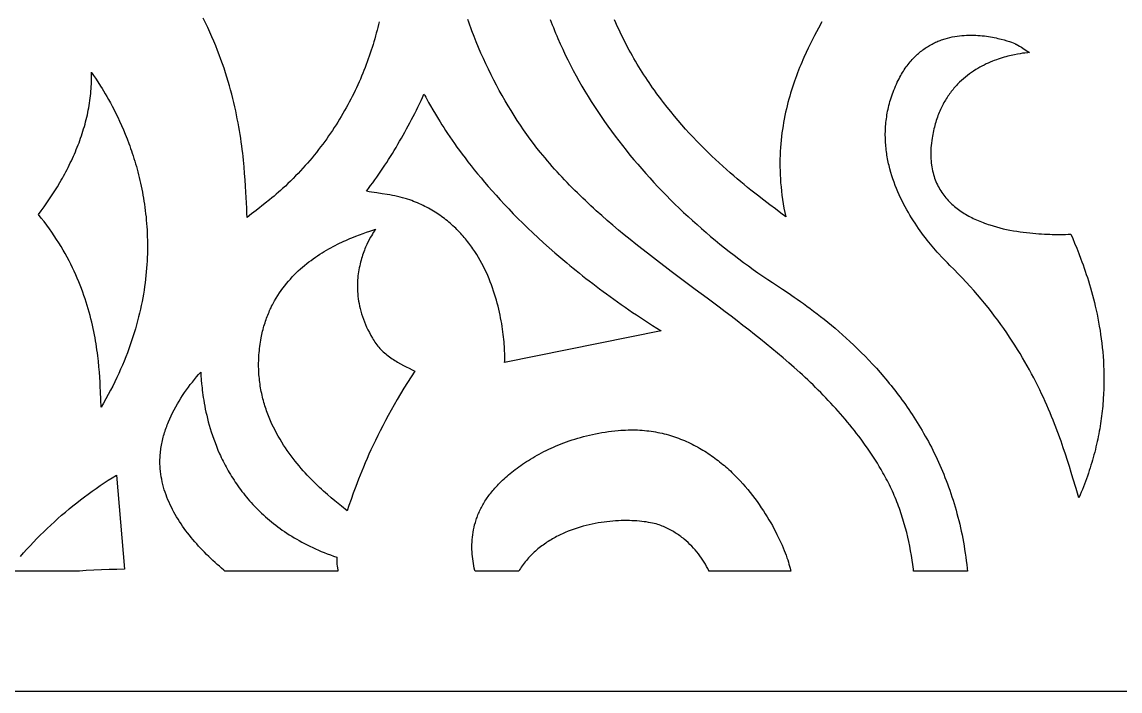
# Model space of a CAD drawing. Extents: x 1226 to 2426, y 1346 to 1566.
# Drawn here: x 1717.4 to 1900.3, y 1345.5 to 1457.1 of the extents above; entities that cross this region are included whole.
import ezdxf

# ---------------------------------------------------------------- set-up
doc = ezdxf.new("R2010")
doc.units = 0
doc.header["$MEASUREMENT"] = 0
doc.layers.add('LAYER_1', color=18, linetype='CONTINUOUS')

msp = doc.modelspace()

# ---------------------------------------------------------------- linework, layer by layer
at = {"layer": 'LAYER_1'}
for points in [[(1226.2, 1345.54), (2426.2, 1345.54), (2426.2, 1565.54), (1226.2, 1565.54)], [(1875.88, 1454.86), (1876.25, 1454.85), (1876.62, 1454.83), (1876.99, 1454.8), (1877.34, 1454.77), (1877.69, 1454.73), (1878.04, 1454.68), (1878.38, 1454.63), (1878.7, 1454.58), (1879.02, 1454.52), (1879.34, 1454.46), (1879.64, 1454.4), (1879.93, 1454.33), (1880.21, 1454.27), (1880.48, 1454.2), (1880.99, 1454.06), (1881.45, 1453.92), (1881.86, 1453.79), (1882.22, 1453.67), (1882.51, 1453.56), (1882.74, 1453.46), (1882.9, 1453.39), (1883, 1453.35), (1883.28, 1453.19), (1883.57, 1453.03), (1883.85, 1452.85), (1884.12, 1452.67), (1884.67, 1452.31), (1885.23, 1451.96), (1884.95, 1451.94), (1884.41, 1451.88), (1884.06, 1451.84), (1883.65, 1451.78), (1883.19, 1451.7), (1882.69, 1451.61), (1882.15, 1451.49), (1881.87, 1451.43), (1881.58, 1451.35), (1881.28, 1451.27), (1880.97, 1451.19), (1880.66, 1451.1), (1880.34, 1451), (1880.01, 1450.89), (1879.69, 1450.77), (1879.35, 1450.65), (1879.02, 1450.52), (1878.68, 1450.37), (1878.33, 1450.22), (1877.99, 1450.06), (1877.64, 1449.89), (1877.29, 1449.72), (1876.94, 1449.53), (1876.6, 1449.33), (1876.25, 1449.12), (1875.9, 1448.89), (1875.56, 1448.66), (1875.22, 1448.42), (1874.88, 1448.16), (1874.54, 1447.89), (1874.21, 1447.61), (1873.88, 1447.32), (1873.56, 1447.01), (1873.24, 1446.69), (1873.08, 1446.53), (1872.93, 1446.36), (1872.77, 1446.18), (1872.62, 1446.01), (1872.47, 1445.83), (1872.32, 1445.65), (1872.18, 1445.46), (1872.03, 1445.27), (1871.89, 1445.08), (1871.75, 1444.88), (1871.62, 1444.68), (1871.48, 1444.47), (1871.35, 1444.27), (1871.22, 1444.05), (1871.09, 1443.84), (1870.96, 1443.62), (1870.84, 1443.39), (1870.72, 1443.16), (1870.6, 1442.93), (1870.49, 1442.69), (1870.38, 1442.45), (1870.27, 1442.21), (1870.16, 1441.96), (1870.06, 1441.71), (1869.96, 1441.45), (1869.86, 1441.19), (1869.77, 1440.92), (1869.68, 1440.65), (1869.59, 1440.38), (1869.51, 1440.1), (1869.43, 1439.81), (1869.36, 1439.53), (1869.28, 1439.23), (1869.22, 1438.94), (1869.15, 1438.63), (1869.09, 1438.33), (1869.04, 1438.02), (1868.98, 1437.7), (1868.92, 1437.29), (1868.87, 1436.89), (1868.83, 1436.49), (1868.8, 1436.1), (1868.78, 1435.72), (1868.77, 1435.34), (1868.77, 1434.97), (1868.77, 1434.61), (1868.79, 1434.25), (1868.81, 1433.9), (1868.85, 1433.56), (1868.89, 1433.22), (1868.94, 1432.89), (1869, 1432.57), (1869.06, 1432.25), (1869.14, 1431.94), (1869.22, 1431.63), (1869.31, 1431.33), (1869.41, 1431.04), (1869.51, 1430.75), (1869.62, 1430.47), (1869.74, 1430.19), (1869.87, 1429.92), (1870, 1429.66), (1870.14, 1429.4), (1870.28, 1429.14), (1870.44, 1428.9), (1870.59, 1428.65), (1870.76, 1428.42), (1870.93, 1428.19), (1871.1, 1427.96), (1871.29, 1427.74), (1871.47, 1427.52), (1871.66, 1427.31), (1871.86, 1427.11), (1872.06, 1426.91), (1872.27, 1426.71), (1872.48, 1426.52), (1872.7, 1426.33), (1872.92, 1426.15), (1873.14, 1425.97), (1873.37, 1425.8), (1873.6, 1425.63), (1873.84, 1425.47), (1874.08, 1425.31), (1874.32, 1425.16), (1874.57, 1425.01), (1874.82, 1424.86), (1875.08, 1424.72), (1875.33, 1424.58), (1875.59, 1424.45), (1875.85, 1424.32), (1876.12, 1424.2), (1876.38, 1424.07), (1876.65, 1423.96), (1876.92, 1423.84), (1877.19, 1423.73), (1877.47, 1423.63), (1877.74, 1423.52), (1878.02, 1423.43), (1878.3, 1423.33), (1878.58, 1423.24), (1879.14, 1423.06), (1879.7, 1422.9), (1880.27, 1422.75), (1880.84, 1422.61), (1881.4, 1422.49), (1881.96, 1422.37), (1882.53, 1422.27), (1883.08, 1422.18), (1883.63, 1422.09), (1884.17, 1422.02), (1884.71, 1421.95), (1885.24, 1421.89), (1885.75, 1421.84), (1886.26, 1421.8), (1886.75, 1421.76), (1887.23, 1421.73), (1887.69, 1421.7), (1888.14, 1421.68), (1888.57, 1421.67), (1888.98, 1421.66), (1889.37, 1421.65), (1890.09, 1421.65), (1890.71, 1421.65), (1891.23, 1421.66), (1891.64, 1421.67), (1892.09, 1421.69), (1892.4, 1420.97), (1892.73, 1420.19), (1893.07, 1419.36), (1893.42, 1418.48), (1893.77, 1417.55), (1893.95, 1417.06), (1894.13, 1416.56), (1894.32, 1416.05), (1894.49, 1415.53), (1894.67, 1414.99), (1894.85, 1414.45), (1895.03, 1413.89), (1895.2, 1413.32), (1895.37, 1412.74), (1895.54, 1412.15), (1895.7, 1411.54), (1895.86, 1410.93), (1896.02, 1410.31), (1896.17, 1409.67), (1896.32, 1409.03), (1896.46, 1408.37), (1896.59, 1407.71), (1896.72, 1407.04), (1896.84, 1406.35), (1896.96, 1405.66), (1897.06, 1404.96), (1897.16, 1404.25), (1897.25, 1403.53), (1897.33, 1402.8), (1897.4, 1402.06), (1897.46, 1401.32), (1897.51, 1400.56), (1897.55, 1399.8), (1897.58, 1399.03), (1897.6, 1398.26), (1897.6, 1397.47), (1897.6, 1396.68), (1897.58, 1395.88), (1897.54, 1395.08), (1897.5, 1394.26), (1897.47, 1393.86), (1897.44, 1393.45), (1897.4, 1393.03), (1897.36, 1392.62), (1897.32, 1392.2), (1897.27, 1391.79), (1897.22, 1391.37), (1897.16, 1390.95), (1897.1, 1390.53), (1897.04, 1390.11), (1896.97, 1389.68), (1896.9, 1389.26), (1896.83, 1388.83), (1896.75, 1388.4), (1896.66, 1387.97), (1896.58, 1387.54), (1896.48, 1387.11), (1896.39, 1386.68), (1896.28, 1386.24), (1896.18, 1385.81), (1896.07, 1385.37), (1895.95, 1384.93), (1895.83, 1384.49), (1895.71, 1384.05), (1895.58, 1383.61), (1895.44, 1383.17), (1895.31, 1382.72), (1895.16, 1382.28), (1895.01, 1381.83), (1894.86, 1381.38), (1894.7, 1380.93), (1894.53, 1380.48), (1894.36, 1380.03), (1894.19, 1379.58), (1894.01, 1379.13), (1893.82, 1378.68), (1893.63, 1378.22), (1893.43, 1377.77), (1893.2, 1378.52), (1892.96, 1379.32), (1892.44, 1381.05), (1892.16, 1381.98), (1891.86, 1382.95), (1891.54, 1383.96), (1891.2, 1385), (1890.84, 1386.08), (1890.46, 1387.19), (1890.25, 1387.76), (1890.04, 1388.33), (1889.83, 1388.92), (1889.6, 1389.51), (1889.37, 1390.1), (1889.13, 1390.71), (1888.88, 1391.32), (1888.63, 1391.93), (1888.36, 1392.55), (1888.09, 1393.18), (1887.81, 1393.82), (1887.52, 1394.46), (1887.22, 1395.1), (1886.91, 1395.75), (1886.59, 1396.41), (1886.26, 1397.06), (1885.91, 1397.73), (1885.56, 1398.4), (1885.2, 1399.07), (1884.83, 1399.74), (1884.44, 1400.42), (1884.05, 1401.1), (1883.64, 1401.79), (1883.22, 1402.48), (1882.79, 1403.17), (1882.34, 1403.86), (1881.88, 1404.55), (1881.41, 1405.25), (1880.93, 1405.95), (1880.43, 1406.65), (1879.92, 1407.35), (1879.4, 1408.05), (1878.86, 1408.76), (1878.31, 1409.46), (1877.74, 1410.17), (1877.16, 1410.87), (1876.56, 1411.58), (1875.95, 1412.28), (1875.32, 1412.99), (1874.68, 1413.69), (1874.02, 1414.39), (1873.34, 1415.09), (1872.65, 1415.79), (1871.94, 1416.49), (1871.53, 1416.9), (1871.08, 1417.36), (1870.6, 1417.87), (1870.09, 1418.42), (1869.82, 1418.72), (1869.55, 1419.02), (1869.28, 1419.34), (1869, 1419.67), (1868.72, 1420), (1868.44, 1420.35), (1868.16, 1420.71), (1867.87, 1421.08), (1867.58, 1421.46), (1867.29, 1421.85), (1867, 1422.25), (1866.71, 1422.66), (1866.43, 1423.08), (1866.14, 1423.51), (1865.86, 1423.94), (1865.58, 1424.39), (1865.3, 1424.84), (1865.03, 1425.3), (1864.76, 1425.77), (1864.5, 1426.25), (1864.24, 1426.74), (1863.99, 1427.23), (1863.75, 1427.73), (1863.51, 1428.24), (1863.28, 1428.76), (1863.06, 1429.28), (1862.85, 1429.81), (1862.65, 1430.35), (1862.46, 1430.89), (1862.28, 1431.44), (1862.11, 1431.99), (1861.96, 1432.56), (1861.89, 1432.84), (1861.82, 1433.12), (1861.75, 1433.41), (1861.69, 1433.7), (1861.63, 1433.98), (1861.57, 1434.27), (1861.52, 1434.56), (1861.47, 1434.86), (1861.42, 1435.15), (1861.38, 1435.44), (1861.34, 1435.74), (1861.31, 1436.04), (1861.28, 1436.34), (1861.26, 1436.63), (1861.24, 1436.94), (1861.22, 1437.24), (1861.21, 1437.54), (1861.2, 1437.84), (1861.19, 1438.15), (1861.19, 1438.45), (1861.2, 1438.76), (1861.21, 1439.07), (1861.22, 1439.38), (1861.24, 1439.69), (1861.27, 1440), (1861.3, 1440.31), (1861.33, 1440.62), (1861.37, 1440.93), (1861.42, 1441.25), (1861.47, 1441.56), (1861.52, 1441.88), (1861.58, 1442.19), (1861.65, 1442.51), (1861.72, 1442.83), (1861.8, 1443.14), (1861.88, 1443.46), (1861.97, 1443.78), (1862.06, 1444.1), (1862.17, 1444.42), (1862.27, 1444.74), (1862.38, 1445.07), (1862.5, 1445.39), (1862.63, 1445.71), (1862.76, 1446.03), (1862.9, 1446.36), (1863.04, 1446.68), (1863.19, 1447.01), (1863.35, 1447.33), (1863.48, 1447.6), (1863.62, 1447.87), (1863.77, 1448.13), (1863.91, 1448.38), (1864.06, 1448.63), (1864.21, 1448.87), (1864.36, 1449.11), (1864.51, 1449.34), (1864.67, 1449.56), (1864.83, 1449.78), (1864.99, 1449.99), (1865.15, 1450.2), (1865.32, 1450.4), (1865.49, 1450.6), (1865.66, 1450.79), (1865.83, 1450.97), (1866, 1451.16), (1866.18, 1451.33), (1866.35, 1451.5), (1866.53, 1451.67), (1866.71, 1451.83), (1866.89, 1451.98), (1867.07, 1452.13), (1867.26, 1452.28), (1867.44, 1452.42), (1867.63, 1452.55), (1867.82, 1452.68), (1868.01, 1452.81), (1868.2, 1452.93), (1868.39, 1453.05), (1868.58, 1453.16), (1868.77, 1453.27), (1868.97, 1453.38), (1869.16, 1453.48), (1869.36, 1453.57), (1869.55, 1453.67), (1869.75, 1453.75), (1869.95, 1453.84), (1870.15, 1453.92), (1870.35, 1454), (1870.55, 1454.07), (1870.75, 1454.14), (1870.95, 1454.2), (1871.15, 1454.27), (1871.55, 1454.38), (1871.95, 1454.48), (1872.35, 1454.57), (1872.75, 1454.64), (1873.15, 1454.71), (1873.55, 1454.76), (1873.94, 1454.8), (1874.34, 1454.83), (1874.73, 1454.85), (1875.11, 1454.87), (1875.5, 1454.87)], [(1729.09, 1448.49), (1729.32, 1448.14), (1729.64, 1447.68), (1730.03, 1447.09), (1730.48, 1446.39), (1730.72, 1445.99), (1730.98, 1445.57), (1731.25, 1445.11), (1731.53, 1444.63), (1731.82, 1444.12), (1732.11, 1443.59), (1732.42, 1443.02), (1732.72, 1442.44), (1733.03, 1441.82), (1733.34, 1441.18), (1733.65, 1440.51), (1733.97, 1439.82), (1734.28, 1439.11), (1734.59, 1438.36), (1734.89, 1437.6), (1735.19, 1436.81), (1735.34, 1436.41), (1735.48, 1436), (1735.62, 1435.59), (1735.77, 1435.17), (1735.91, 1434.74), (1736.04, 1434.31), (1736.18, 1433.87), (1736.31, 1433.43), (1736.44, 1432.98), (1736.56, 1432.53), (1736.69, 1432.07), (1736.81, 1431.61), (1736.92, 1431.14), (1737.03, 1430.66), (1737.14, 1430.18), (1737.25, 1429.7), (1737.35, 1429.21), (1737.45, 1428.71), (1737.54, 1428.21), (1737.63, 1427.71), (1737.71, 1427.2), (1737.79, 1426.68), (1737.86, 1426.16), (1737.93, 1425.64), (1737.99, 1425.11), (1738.05, 1424.57), (1738.1, 1424.04), (1738.15, 1423.49), (1738.19, 1422.94), (1738.22, 1422.39), (1738.25, 1421.84), (1738.27, 1421.27), (1738.28, 1420.71), (1738.29, 1420.14), (1738.29, 1419.56), (1738.29, 1418.98), (1738.28, 1418.4), (1738.26, 1417.81), (1738.23, 1417.22), (1738.19, 1416.63), (1738.15, 1416.03), (1738.1, 1415.42), (1738.04, 1414.82), (1737.97, 1414.21), (1737.9, 1413.59), (1737.81, 1412.97), (1737.72, 1412.35), (1737.62, 1411.72), (1737.51, 1411.09), (1737.39, 1410.46), (1737.26, 1409.82), (1737.12, 1409.18), (1736.98, 1408.54), (1736.82, 1407.89), (1736.65, 1407.24), (1736.47, 1406.58), (1736.29, 1405.92), (1736.09, 1405.26), (1735.88, 1404.6), (1735.66, 1403.93), (1735.43, 1403.26), (1735.19, 1402.58), (1734.94, 1401.9), (1734.67, 1401.22), (1734.4, 1400.54), (1734.11, 1399.85), (1733.81, 1399.17), (1733.5, 1398.47), (1733.18, 1397.78), (1732.84, 1397.08), (1732.5, 1396.38), (1732.14, 1395.68), (1731.77, 1394.97), (1731.38, 1394.26), (1730.98, 1393.55), (1730.57, 1392.84), (1730.52, 1394.08), (1730.47, 1395.48), (1730.44, 1396.24), (1730.4, 1397.03), (1730.35, 1397.85), (1730.28, 1398.7), (1730.21, 1399.59), (1730.12, 1400.5), (1730.06, 1400.97), (1730.01, 1401.44), (1729.95, 1401.92), (1729.88, 1402.41), (1729.81, 1402.9), (1729.73, 1403.4), (1729.65, 1403.91), (1729.56, 1404.42), (1729.46, 1404.93), (1729.36, 1405.45), (1729.25, 1405.98), (1729.13, 1406.51), (1729.01, 1407.04), (1728.88, 1407.58), (1728.74, 1408.13), (1728.59, 1408.68), (1728.43, 1409.23), (1728.27, 1409.78), (1728.09, 1410.34), (1727.91, 1410.91), (1727.72, 1411.47), (1727.52, 1412.04), (1727.31, 1412.61), (1727.08, 1413.19), (1726.85, 1413.77), (1726.61, 1414.35), (1726.36, 1414.93), (1726.09, 1415.51), (1725.82, 1416.1), (1725.53, 1416.68), (1725.23, 1417.27), (1724.92, 1417.86), (1724.59, 1418.45), (1724.25, 1419.04), (1723.9, 1419.64), (1723.54, 1420.23), (1723.16, 1420.82), (1722.77, 1421.42), (1722.37, 1422.01), (1721.95, 1422.6), (1721.52, 1423.19), (1721.07, 1423.79), (1720.61, 1424.38), (1720.13, 1424.97), (1720.61, 1425.6), (1721.08, 1426.24), (1721.54, 1426.9), (1721.99, 1427.56), (1722.44, 1428.24), (1722.87, 1428.92), (1723.3, 1429.61), (1723.72, 1430.31), (1723.92, 1430.67), (1724.12, 1431.02), (1724.32, 1431.38), (1724.51, 1431.74), (1724.71, 1432.1), (1724.89, 1432.46), (1725.08, 1432.83), (1725.26, 1433.19), (1725.44, 1433.56), (1725.62, 1433.93), (1725.79, 1434.3), (1725.96, 1434.67), (1726.12, 1435.05), (1726.28, 1435.42), (1726.44, 1435.8), (1726.59, 1436.18), (1726.74, 1436.56), (1726.89, 1436.94), (1727.03, 1437.32), (1727.16, 1437.7), (1727.29, 1438.09), (1727.42, 1438.47), (1727.55, 1438.86), (1727.66, 1439.25), (1727.78, 1439.63), (1727.89, 1440.02), (1727.99, 1440.41), (1728.09, 1440.8), (1728.19, 1441.19), (1728.28, 1441.59), (1728.36, 1441.98), (1728.44, 1442.37), (1728.52, 1442.77), (1728.58, 1443.16), (1728.65, 1443.55), (1728.71, 1443.95), (1728.76, 1444.34), (1728.81, 1444.74), (1728.85, 1445.13), (1728.88, 1445.53), (1728.91, 1445.93), (1728.94, 1446.32), (1728.95, 1446.72), (1728.97, 1447.12), (1728.97, 1447.51), (1728.97, 1447.91), (1728.96, 1448.3), (1728.95, 1448.7)], [(1784.41, 1444.93), (1784.47, 1444.82), (1784.64, 1444.53), (1785.12, 1443.65), (1785.44, 1443.07), (1785.82, 1442.41), (1786.26, 1441.67), (1786.76, 1440.84), (1787.03, 1440.4), (1787.32, 1439.94), (1787.63, 1439.46), (1787.95, 1438.96), (1788.29, 1438.45), (1788.65, 1437.92), (1789.03, 1437.37), (1789.42, 1436.8), (1789.83, 1436.22), (1790.27, 1435.63), (1790.72, 1435.02), (1791.19, 1434.39), (1791.68, 1433.75), (1792.19, 1433.1), (1792.72, 1432.43), (1793.27, 1431.75), (1793.85, 1431.06), (1794.44, 1430.35), (1795.06, 1429.64), (1795.7, 1428.91), (1796.36, 1428.17), (1797.04, 1427.42), (1797.75, 1426.66), (1798.48, 1425.89), (1799.23, 1425.11), (1800.01, 1424.32), (1800.81, 1423.53), (1801.64, 1422.72), (1802.49, 1421.91), (1803.37, 1421.09), (1804.27, 1420.27), (1805.2, 1419.44), (1806.15, 1418.6), (1807.13, 1417.76), (1808.14, 1416.91), (1808.66, 1416.48), (1809.18, 1416.05), (1809.7, 1415.62), (1810.24, 1415.19), (1810.78, 1414.76), (1811.33, 1414.33), (1811.88, 1413.9), (1812.45, 1413.47), (1813.02, 1413.03), (1813.59, 1412.6), (1814.18, 1412.16), (1814.77, 1411.73), (1815.37, 1411.29), (1815.97, 1410.85), (1816.59, 1410.42), (1817.21, 1409.98), (1817.84, 1409.54), (1818.47, 1409.1), (1819.11, 1408.66), (1819.76, 1408.23), (1820.42, 1407.79), (1821.09, 1407.35), (1821.76, 1406.91), (1822.44, 1406.47), (1823.13, 1406.03), (1823.83, 1405.59), (1797.78, 1400.31), (1797.79, 1400.59), (1797.79, 1400.89), (1797.8, 1401.2), (1797.79, 1401.52), (1797.79, 1401.86), (1797.77, 1402.21), (1797.76, 1402.57), (1797.74, 1402.95), (1797.71, 1403.34), (1797.68, 1403.73), (1797.64, 1404.14), (1797.6, 1404.56), (1797.55, 1404.99), (1797.5, 1405.43), (1797.44, 1405.87), (1797.37, 1406.33), (1797.3, 1406.79), (1797.21, 1407.26), (1797.12, 1407.73), (1797.03, 1408.22), (1796.92, 1408.7), (1796.81, 1409.19), (1796.69, 1409.69), (1796.56, 1410.19), (1796.42, 1410.69), (1796.27, 1411.2), (1796.12, 1411.71), (1795.95, 1412.22), (1795.78, 1412.73), (1795.59, 1413.24), (1795.39, 1413.76), (1795.19, 1414.27), (1794.97, 1414.78), (1794.74, 1415.29), (1794.5, 1415.8), (1794.25, 1416.31), (1793.99, 1416.81), (1793.71, 1417.31), (1793.43, 1417.81), (1793.13, 1418.3), (1792.82, 1418.79), (1792.66, 1419.03), (1792.49, 1419.27), (1792.33, 1419.51), (1792.15, 1419.75), (1791.98, 1419.99), (1791.8, 1420.22), (1791.62, 1420.45), (1791.44, 1420.69), (1791.25, 1420.91), (1791.06, 1421.14), (1790.87, 1421.37), (1790.67, 1421.59), (1790.47, 1421.81), (1790.26, 1422.03), (1790.06, 1422.25), (1789.84, 1422.46), (1789.63, 1422.68), (1789.41, 1422.88), (1789.18, 1423.09), (1788.96, 1423.3), (1788.73, 1423.5), (1788.49, 1423.7), (1788.25, 1423.9), (1788.01, 1424.09), (1787.76, 1424.28), (1787.51, 1424.47), (1787.26, 1424.65), (1787, 1424.84), (1786.74, 1425.02), (1786.47, 1425.19), (1786.2, 1425.36), (1785.93, 1425.53), (1785.65, 1425.7), (1785.37, 1425.86), (1785.08, 1426.02), (1784.79, 1426.18), (1784.49, 1426.33), (1784.19, 1426.48), (1783.89, 1426.62), (1783.58, 1426.76), (1783.26, 1426.9), (1782.95, 1427.03), (1782.63, 1427.16), (1782.3, 1427.28), (1781.97, 1427.4), (1781.63, 1427.52), (1781.42, 1427.59), (1781.22, 1427.65), (1780.8, 1427.77), (1780.37, 1427.88), (1779.95, 1427.98), (1779.52, 1428.07), (1779.09, 1428.15), (1778.66, 1428.23), (1778.23, 1428.3), (1777.36, 1428.43), (1776.5, 1428.56), (1775.63, 1428.69), (1775.2, 1428.77), (1774.77, 1428.85), (1775.12, 1429.32), (1775.47, 1429.79), (1775.81, 1430.27), (1776.15, 1430.74), (1776.49, 1431.22), (1776.83, 1431.71), (1777.16, 1432.19), (1777.49, 1432.68), (1777.82, 1433.17), (1778.14, 1433.66), (1778.46, 1434.16), (1778.77, 1434.66), (1779.08, 1435.16), (1779.39, 1435.66), (1779.7, 1436.16), (1780, 1436.67), (1780.3, 1437.17), (1780.6, 1437.68), (1780.89, 1438.2), (1781.18, 1438.71), (1781.46, 1439.23), (1781.74, 1439.74), (1782.02, 1440.26), (1782.29, 1440.78), (1782.56, 1441.31), (1782.83, 1441.83), (1783.09, 1442.36), (1783.35, 1442.89), (1783.61, 1443.42), (1783.86, 1443.95), (1784.11, 1444.48), (1784.35, 1445.02)], [(1776.14, 1422.31), (1775.9, 1421.95), (1775.76, 1421.71), (1775.59, 1421.44), (1775.41, 1421.12), (1775.22, 1420.77), (1775.02, 1420.38), (1774.82, 1419.95), (1774.72, 1419.73), (1774.62, 1419.5), (1774.52, 1419.26), (1774.42, 1419.01), (1774.32, 1418.75), (1774.22, 1418.48), (1774.13, 1418.21), (1774.04, 1417.93), (1773.95, 1417.64), (1773.86, 1417.35), (1773.78, 1417.05), (1773.71, 1416.74), (1773.64, 1416.42), (1773.57, 1416.1), (1773.51, 1415.77), (1773.45, 1415.43), (1773.4, 1415.09), (1773.36, 1414.74), (1773.33, 1414.39), (1773.3, 1414.03), (1773.28, 1413.66), (1773.27, 1413.29), (1773.27, 1412.91), (1773.28, 1412.53), (1773.3, 1412.14), (1773.33, 1411.74), (1773.36, 1411.34), (1773.41, 1410.94), (1773.47, 1410.53), (1773.55, 1410.12), (1773.63, 1409.7), (1773.73, 1409.28), (1773.84, 1408.85), (1773.97, 1408.42), (1774.1, 1407.98), (1774.26, 1407.54), (1774.42, 1407.1), (1774.61, 1406.65), (1774.8, 1406.2), (1775.02, 1405.75), (1775.25, 1405.29), (1775.5, 1404.83), (1775.76, 1404.37), (1775.9, 1404.13), (1776.04, 1403.9), (1776.19, 1403.68), (1776.34, 1403.46), (1776.49, 1403.25), (1776.66, 1403.04), (1776.83, 1402.84), (1777.01, 1402.65), (1777.19, 1402.46), (1777.38, 1402.27), (1777.57, 1402.09), (1777.77, 1401.91), (1777.97, 1401.74), (1778.18, 1401.57), (1778.39, 1401.41), (1778.61, 1401.25), (1778.82, 1401.09), (1779.05, 1400.94), (1779.27, 1400.79), (1779.5, 1400.64), (1779.73, 1400.5), (1779.96, 1400.36), (1780.44, 1400.09), (1780.92, 1399.83), (1781.4, 1399.58), (1781.88, 1399.34), (1782.36, 1399.1), (1782.84, 1398.87), (1782.21, 1397.9), (1781.59, 1396.95), (1781, 1396), (1780.44, 1395.07), (1779.89, 1394.15), (1779.37, 1393.24), (1778.86, 1392.35), (1778.38, 1391.48), (1777.92, 1390.61), (1777.47, 1389.77), (1777.05, 1388.93), (1776.64, 1388.12), (1776.25, 1387.32), (1775.88, 1386.53), (1775.52, 1385.76), (1775.18, 1385.01), (1774.86, 1384.28), (1774.55, 1383.56), (1774.26, 1382.87), (1773.98, 1382.19), (1773.71, 1381.53), (1773.46, 1380.88), (1773.22, 1380.26), (1772.99, 1379.66), (1772.78, 1379.08), (1772.57, 1378.51), (1772.2, 1377.45), (1771.86, 1376.48), (1771.56, 1375.59), (1770.6, 1376.34), (1770.07, 1376.78), (1769.5, 1377.24), (1768.9, 1377.75), (1768.28, 1378.29), (1767.63, 1378.86), (1767.3, 1379.17), (1766.97, 1379.48), (1766.63, 1379.79), (1766.29, 1380.12), (1765.95, 1380.46), (1765.61, 1380.8), (1765.27, 1381.16), (1764.92, 1381.52), (1764.58, 1381.89), (1764.24, 1382.27), (1763.9, 1382.66), (1763.56, 1383.06), (1763.22, 1383.46), (1762.88, 1383.88), (1762.55, 1384.3), (1762.23, 1384.73), (1761.9, 1385.17), (1761.58, 1385.62), (1761.27, 1386.08), (1760.97, 1386.55), (1760.67, 1387.02), (1760.37, 1387.5), (1760.09, 1388), (1759.81, 1388.5), (1759.54, 1389), (1759.28, 1389.52), (1759.03, 1390.05), (1758.79, 1390.58), (1758.57, 1391.12), (1758.46, 1391.4), (1758.35, 1391.67), (1758.24, 1391.95), (1758.14, 1392.23), (1758.05, 1392.51), (1757.95, 1392.8), (1757.86, 1393.08), (1757.77, 1393.37), (1757.69, 1393.66), (1757.61, 1393.96), (1757.53, 1394.25), (1757.45, 1394.55), (1757.38, 1394.85), (1757.32, 1395.15), (1757.25, 1395.45), (1757.2, 1395.76), (1757.14, 1396.06), (1757.09, 1396.37), (1757.04, 1396.68), (1757, 1397), (1756.96, 1397.31), (1756.93, 1397.63), (1756.89, 1397.95), (1756.87, 1398.27), (1756.85, 1398.6), (1756.83, 1398.92), (1756.82, 1399.25), (1756.81, 1399.58), (1756.81, 1399.91), (1756.81, 1400.24), (1756.82, 1400.58), (1756.83, 1400.92), (1756.84, 1401.26), (1756.87, 1401.6), (1756.89, 1401.94), (1756.93, 1402.29), (1756.96, 1402.64), (1757.01, 1402.99), (1757.05, 1403.34), (1757.11, 1403.69), (1757.17, 1404.05), (1757.23, 1404.4), (1757.29, 1404.7), (1757.35, 1404.99), (1757.41, 1405.27), (1757.48, 1405.55), (1757.55, 1405.83), (1757.62, 1406.11), (1757.7, 1406.38), (1757.78, 1406.66), (1757.87, 1406.92), (1757.95, 1407.19), (1758.04, 1407.45), (1758.14, 1407.71), (1758.23, 1407.97), (1758.33, 1408.22), (1758.43, 1408.47), (1758.54, 1408.72), (1758.64, 1408.96), (1758.75, 1409.2), (1758.87, 1409.44), (1758.98, 1409.68), (1759.1, 1409.91), (1759.22, 1410.15), (1759.34, 1410.37), (1759.47, 1410.6), (1759.73, 1411.04), (1759.99, 1411.48), (1760.27, 1411.9), (1760.55, 1412.31), (1760.85, 1412.71), (1761.15, 1413.1), (1761.45, 1413.48), (1761.77, 1413.86), (1762.09, 1414.22), (1762.41, 1414.57), (1762.74, 1414.91), (1763.08, 1415.25), (1763.42, 1415.57), (1763.77, 1415.89), (1764.12, 1416.19), (1764.47, 1416.49), (1764.83, 1416.78), (1765.19, 1417.06), (1765.55, 1417.33), (1765.91, 1417.6), (1766.28, 1417.86), (1766.64, 1418.1), (1767.01, 1418.34), (1767.38, 1418.58), (1767.75, 1418.8), (1768.12, 1419.02), (1768.48, 1419.23), (1768.85, 1419.43), (1769.21, 1419.63), (1769.58, 1419.82), (1769.94, 1420), (1770.29, 1420.18), (1770.65, 1420.34), (1771, 1420.51), (1771.34, 1420.66), (1771.69, 1420.81), (1772.02, 1420.96), (1772.36, 1421.1), (1773, 1421.36), (1773.63, 1421.6), (1774.22, 1421.81), (1774.79, 1422.01), (1775.32, 1422.19), (1775.81, 1422.35), (1776.26, 1422.5)], [(1747.17, 1398.63), (1747.18, 1398.53), (1747.2, 1398.24), (1747.26, 1397.34), (1747.31, 1396.74), (1747.38, 1396.06), (1747.43, 1395.68), (1747.48, 1395.29), (1747.53, 1394.88), (1747.59, 1394.45), (1747.66, 1394), (1747.74, 1393.53), (1747.83, 1393.05), (1747.93, 1392.55), (1748.04, 1392.04), (1748.16, 1391.52), (1748.29, 1390.98), (1748.43, 1390.43), (1748.58, 1389.88), (1748.75, 1389.31), (1748.92, 1388.73), (1749.12, 1388.14), (1749.32, 1387.54), (1749.55, 1386.94), (1749.78, 1386.33), (1750.04, 1385.71), (1750.31, 1385.09), (1750.45, 1384.78), (1750.59, 1384.47), (1750.74, 1384.16), (1750.9, 1383.84), (1751.06, 1383.53), (1751.22, 1383.21), (1751.39, 1382.9), (1751.56, 1382.58), (1751.74, 1382.27), (1751.92, 1381.95), (1752.11, 1381.63), (1752.3, 1381.32), (1752.5, 1381), (1752.71, 1380.69), (1752.91, 1380.37), (1753.13, 1380.06), (1753.35, 1379.74), (1753.57, 1379.43), (1753.8, 1379.12), (1754.03, 1378.81), (1754.28, 1378.5), (1754.52, 1378.19), (1754.77, 1377.88), (1755.03, 1377.57), (1755.3, 1377.27), (1755.57, 1376.96), (1755.84, 1376.66), (1756.12, 1376.36), (1756.41, 1376.06), (1756.71, 1375.76), (1757.01, 1375.47), (1757.31, 1375.18), (1757.63, 1374.89), (1757.95, 1374.6), (1758.27, 1374.31), (1758.61, 1374.03), (1758.95, 1373.75), (1759.29, 1373.47), (1759.65, 1373.19), (1760.01, 1372.92), (1760.37, 1372.65), (1760.75, 1372.38), (1761.13, 1372.12), (1761.52, 1371.86), (1761.91, 1371.6), (1762.32, 1371.35), (1762.73, 1371.1), (1763.15, 1370.85), (1763.57, 1370.61), (1764, 1370.37), (1764.45, 1370.14), (1764.89, 1369.91), (1765.35, 1369.68), (1765.81, 1369.46), (1766.29, 1369.24), (1766.77, 1369.03), (1767.25, 1368.82), (1767.75, 1368.62), (1768.25, 1368.42), (1768.77, 1368.23), (1769.29, 1368.04), (1769.82, 1367.85), (1769.81, 1367.67), (1769.81, 1367.36), (1769.82, 1367.16), (1769.83, 1366.93), (1769.86, 1366.66), (1769.89, 1366.37), (1769.93, 1366.05), (1769.98, 1365.69), (1770.01, 1365.54), (1751.19, 1365.54), (1751, 1365.69), (1750.64, 1366.01), (1750.27, 1366.33), (1749.91, 1366.65), (1749.55, 1366.98), (1749.19, 1367.31), (1748.84, 1367.64), (1748.49, 1367.98), (1748.14, 1368.32), (1747.8, 1368.66), (1747.47, 1369), (1747.14, 1369.35), (1746.81, 1369.71), (1746.49, 1370.06), (1746.18, 1370.42), (1745.87, 1370.78), (1745.56, 1371.15), (1745.27, 1371.52), (1744.98, 1371.89), (1744.69, 1372.27), (1744.41, 1372.64), (1744.14, 1373.02), (1743.88, 1373.41), (1743.63, 1373.8), (1743.38, 1374.19), (1743.14, 1374.58), (1742.91, 1374.98), (1742.69, 1375.38), (1742.47, 1375.78), (1742.27, 1376.18), (1742.07, 1376.59), (1741.88, 1377), (1741.71, 1377.42), (1741.54, 1377.83), (1741.38, 1378.25), (1741.24, 1378.68), (1741.1, 1379.1), (1740.98, 1379.53), (1740.86, 1379.96), (1740.76, 1380.4), (1740.67, 1380.83), (1740.59, 1381.27), (1740.52, 1381.71), (1740.47, 1382.16), (1740.42, 1382.61), (1740.39, 1383.06), (1740.38, 1383.32), (1740.37, 1383.59), (1740.37, 1383.86), (1740.38, 1384.12), (1740.39, 1384.39), (1740.4, 1384.66), (1740.42, 1384.92), (1740.44, 1385.19), (1740.47, 1385.45), (1740.5, 1385.72), (1740.54, 1385.99), (1740.58, 1386.25), (1740.63, 1386.52), (1740.68, 1386.78), (1740.73, 1387.04), (1740.79, 1387.31), (1740.85, 1387.57), (1740.92, 1387.83), (1740.99, 1388.09), (1741.07, 1388.35), (1741.14, 1388.62), (1741.23, 1388.88), (1741.31, 1389.13), (1741.4, 1389.39), (1741.5, 1389.65), (1741.59, 1389.91), (1741.69, 1390.16), (1741.8, 1390.42), (1742.01, 1390.93), (1742.24, 1391.43), (1742.49, 1391.93), (1742.74, 1392.42), (1743, 1392.91), (1743.28, 1393.4), (1743.56, 1393.88), (1743.85, 1394.35), (1744.15, 1394.82), (1744.46, 1395.28), (1744.78, 1395.73), (1745.1, 1396.18), (1745.43, 1396.62), (1745.77, 1397.05), (1746.11, 1397.48), (1746.46, 1397.9), (1746.81, 1398.31), (1747.16, 1398.71)], [(1819.53, 1389.07), (1819.92, 1389.06), (1820.31, 1389.04), (1820.69, 1389.01), (1821.07, 1388.98), (1821.45, 1388.94), (1821.82, 1388.89), (1822.2, 1388.84), (1822.56, 1388.79), (1822.93, 1388.72), (1823.29, 1388.66), (1823.65, 1388.58), (1824.01, 1388.5), (1824.36, 1388.42), (1824.71, 1388.33), (1825.06, 1388.23), (1825.41, 1388.13), (1825.75, 1388.02), (1826.09, 1387.91), (1826.42, 1387.8), (1826.76, 1387.68), (1827.09, 1387.55), (1827.42, 1387.42), (1827.74, 1387.28), (1828.06, 1387.14), (1828.38, 1387), (1828.69, 1386.85), (1829.01, 1386.7), (1829.32, 1386.54), (1829.62, 1386.38), (1829.93, 1386.22), (1830.23, 1386.05), (1830.52, 1385.87), (1830.82, 1385.7), (1831.11, 1385.52), (1831.4, 1385.33), (1831.68, 1385.15), (1831.97, 1384.96), (1832.25, 1384.76), (1832.52, 1384.57), (1832.8, 1384.37), (1833.07, 1384.16), (1833.34, 1383.96), (1833.6, 1383.75), (1833.86, 1383.54), (1834.12, 1383.32), (1834.38, 1383.11), (1834.63, 1382.89), (1834.88, 1382.67), (1835.13, 1382.44), (1835.38, 1382.22), (1835.62, 1381.99), (1835.86, 1381.76), (1836.09, 1381.52), (1836.56, 1381.05), (1837.01, 1380.58), (1837.45, 1380.09), (1837.87, 1379.61), (1838.29, 1379.11), (1838.69, 1378.62), (1839.09, 1378.12), (1839.47, 1377.62), (1839.84, 1377.11), (1840.2, 1376.61), (1840.54, 1376.1), (1840.88, 1375.6), (1841.2, 1375.09), (1841.51, 1374.59), (1841.81, 1374.09), (1842.1, 1373.6), (1842.38, 1373.11), (1842.64, 1372.62), (1842.9, 1372.14), (1843.14, 1371.66), (1843.37, 1371.19), (1843.59, 1370.73), (1843.8, 1370.28), (1843.99, 1369.83), (1844.18, 1369.4), (1844.35, 1368.97), (1844.51, 1368.56), (1844.66, 1368.16), (1844.8, 1367.77), (1844.93, 1367.4), (1845.05, 1367.03), (1845.15, 1366.69), (1845.25, 1366.36), (1845.33, 1366.04), (1845.4, 1365.74), (1845.45, 1365.54), (1831.82, 1365.54), (1831.8, 1365.58), (1831.62, 1365.95), (1831.43, 1366.31), (1831.22, 1366.66), (1831.01, 1367.02), (1830.79, 1367.37), (1830.56, 1367.71), (1830.32, 1368.06), (1830.07, 1368.39), (1829.81, 1368.73), (1829.54, 1369.05), (1829.26, 1369.37), (1828.97, 1369.69), (1828.66, 1369.99), (1828.34, 1370.29), (1828.01, 1370.59), (1827.67, 1370.87), (1827.5, 1371.01), (1827.32, 1371.15), (1827.14, 1371.29), (1826.96, 1371.42), (1826.77, 1371.55), (1826.58, 1371.68), (1826.38, 1371.81), (1826.19, 1371.93), (1825.99, 1372.06), (1825.78, 1372.18), (1825.58, 1372.29), (1825.37, 1372.41), (1825.15, 1372.52), (1824.93, 1372.63), (1824.71, 1372.74), (1824.49, 1372.84), (1824.26, 1372.94), (1824.03, 1373.04), (1823.8, 1373.14), (1823.55, 1373.22), (1823.29, 1373.31), (1823.01, 1373.39), (1822.71, 1373.46), (1822.39, 1373.54), (1822.07, 1373.6), (1821.73, 1373.66), (1821.37, 1373.72), (1821, 1373.77), (1820.62, 1373.82), (1820.23, 1373.85), (1819.83, 1373.89), (1819.41, 1373.91), (1818.99, 1373.93), (1818.56, 1373.95), (1818.12, 1373.95), (1817.67, 1373.95), (1817.21, 1373.94), (1816.75, 1373.92), (1816.27, 1373.9), (1815.8, 1373.86), (1815.32, 1373.82), (1814.83, 1373.77), (1814.34, 1373.7), (1813.85, 1373.63), (1813.35, 1373.55), (1812.85, 1373.46), (1812.35, 1373.36), (1811.85, 1373.25), (1811.35, 1373.13), (1810.85, 1373), (1810.35, 1372.86), (1809.85, 1372.7), (1809.35, 1372.54), (1808.86, 1372.36), (1808.37, 1372.17), (1807.88, 1371.97), (1807.4, 1371.76), (1807.16, 1371.64), (1806.92, 1371.53), (1806.68, 1371.41), (1806.44, 1371.29), (1806.21, 1371.16), (1805.98, 1371.03), (1805.75, 1370.9), (1805.52, 1370.77), (1805.29, 1370.63), (1805.06, 1370.49), (1804.84, 1370.34), (1804.62, 1370.19), (1804.4, 1370.04), (1804.18, 1369.88), (1803.97, 1369.72), (1803.75, 1369.56), (1803.54, 1369.39), (1803.33, 1369.22), (1803.13, 1369.05), (1802.93, 1368.87), (1802.73, 1368.69), (1802.53, 1368.5), (1802.33, 1368.31), (1802.14, 1368.12), (1801.95, 1367.92), (1801.77, 1367.72), (1801.59, 1367.51), (1801.41, 1367.31), (1801.23, 1367.09), (1801.06, 1366.87), (1800.89, 1366.65), (1800.72, 1366.43), (1800.56, 1366.2), (1800.4, 1365.96), (1800.25, 1365.72), (1800.13, 1365.54), (1792.85, 1365.54), (1792.82, 1365.64), (1792.73, 1366.02), (1792.66, 1366.4), (1792.58, 1366.78), (1792.52, 1367.17), (1792.47, 1367.56), (1792.42, 1367.95), (1792.38, 1368.35), (1792.36, 1368.75), (1792.34, 1369.15), (1792.33, 1369.55), (1792.34, 1369.95), (1792.35, 1370.36), (1792.38, 1370.77), (1792.42, 1371.18), (1792.47, 1371.59), (1792.53, 1372), (1792.6, 1372.41), (1792.69, 1372.83), (1792.79, 1373.24), (1792.91, 1373.66), (1793.04, 1374.07), (1793.11, 1374.28), (1793.19, 1374.49), (1793.26, 1374.7), (1793.34, 1374.9), (1793.43, 1375.11), (1793.52, 1375.32), (1793.61, 1375.53), (1793.71, 1375.73), (1793.81, 1375.94), (1793.92, 1376.15), (1794.03, 1376.36), (1794.14, 1376.56), (1794.26, 1376.77), (1794.38, 1376.98), (1794.5, 1377.18), (1794.64, 1377.39), (1794.76, 1377.57), (1794.88, 1377.76), (1795.02, 1377.95), (1795.16, 1378.14), (1795.31, 1378.34), (1795.47, 1378.54), (1795.63, 1378.74), (1795.81, 1378.95), (1795.99, 1379.16), (1796.17, 1379.37), (1796.37, 1379.58), (1796.57, 1379.79), (1796.78, 1380.01), (1797, 1380.23), (1797.22, 1380.45), (1797.45, 1380.67), (1797.69, 1380.89), (1797.93, 1381.11), (1798.19, 1381.34), (1798.45, 1381.56), (1798.71, 1381.78), (1798.99, 1382.01), (1799.27, 1382.23), (1799.56, 1382.45), (1799.85, 1382.68), (1800.15, 1382.9), (1800.46, 1383.12), (1800.78, 1383.34), (1801.1, 1383.56), (1801.43, 1383.78), (1801.77, 1383.99), (1802.12, 1384.21), (1802.47, 1384.42), (1802.83, 1384.63), (1803.19, 1384.84), (1803.56, 1385.04), (1803.94, 1385.25), (1804.33, 1385.44), (1804.72, 1385.64), (1805.12, 1385.83), (1805.53, 1386.02), (1805.94, 1386.21), (1806.36, 1386.39), (1806.79, 1386.57), (1807.22, 1386.74), (1807.66, 1386.91), (1808.11, 1387.07), (1808.56, 1387.23), (1809.02, 1387.39), (1809.49, 1387.54), (1809.96, 1387.68), (1810.44, 1387.82), (1810.93, 1387.95), (1811.42, 1388.08), (1811.92, 1388.2), (1812.43, 1388.31), (1812.94, 1388.42), (1813.46, 1388.52), (1813.99, 1388.61), (1814.52, 1388.7), (1815.06, 1388.78), (1815.61, 1388.85), (1816.16, 1388.91), (1816.72, 1388.97), (1817.13, 1389.01), (1817.54, 1389.03), (1817.94, 1389.05), (1818.34, 1389.07), (1818.74, 1389.07), (1819.14, 1389.08)]]:
    msp.add_lwpolyline(points, close=True, dxfattribs=at)
for points in [[(1776.88, 1457.09), (1776.77, 1456.62), (1776.66, 1456.15), (1776.54, 1455.68), (1776.41, 1455.2), (1776.28, 1454.73), (1776.15, 1454.26), (1776.01, 1453.78), (1775.87, 1453.3), (1775.72, 1452.83), (1775.57, 1452.35), (1775.41, 1451.87), (1775.24, 1451.39), (1775.07, 1450.91), (1774.9, 1450.43), (1774.72, 1449.95), (1774.54, 1449.47), (1774.35, 1448.99), (1774.15, 1448.51), (1773.95, 1448.03), (1773.75, 1447.54), (1773.54, 1447.06), (1773.32, 1446.58), (1773.1, 1446.1), (1772.87, 1445.62), (1772.64, 1445.14), (1772.4, 1444.66), (1772.16, 1444.19), (1771.91, 1443.71), (1771.65, 1443.23), (1771.39, 1442.76), (1771.13, 1442.28), (1770.85, 1441.81), (1770.58, 1441.33), (1770.29, 1440.86), (1770, 1440.39), (1769.71, 1439.92), (1769.41, 1439.46), (1769.1, 1438.99), (1768.79, 1438.53), (1768.47, 1438.06), (1768.15, 1437.6), (1767.82, 1437.15), (1767.48, 1436.69), (1767.14, 1436.23), (1766.79, 1435.78), (1766.43, 1435.33), (1766.07, 1434.88), (1765.71, 1434.44), (1765.33, 1434), (1764.95, 1433.55), (1764.57, 1433.12), (1764.18, 1432.68), (1763.78, 1432.25), (1763.38, 1431.82), (1762.96, 1431.39), (1762.55, 1430.97), (1762.12, 1430.55), (1761.69, 1430.13), (1761.26, 1429.72), (1760.81, 1429.31), (1760.46, 1428.99), (1760.1, 1428.67), (1759.74, 1428.36), (1759.37, 1428.05), (1759.01, 1427.74), (1758.64, 1427.44), (1757.89, 1426.84), (1756.39, 1425.66), (1755.64, 1425.06), (1754.9, 1424.46), (1754.86, 1425.22), (1754.82, 1426.03), (1754.73, 1427.78), (1754.68, 1428.72), (1754.63, 1429.71), (1754.56, 1430.74), (1754.48, 1431.8), (1754.39, 1432.91), (1754.33, 1433.47), (1754.28, 1434.05), (1754.22, 1434.63), (1754.15, 1435.22), (1754.07, 1435.82), (1754, 1436.43), (1753.91, 1437.05), (1753.82, 1437.68), (1753.72, 1438.31), (1753.62, 1438.95), (1753.51, 1439.6), (1753.39, 1440.25), (1753.26, 1440.91), (1753.13, 1441.58), (1752.99, 1442.26), (1752.84, 1442.94), (1752.68, 1443.63), (1752.51, 1444.33), (1752.33, 1445.03), (1752.14, 1445.73), (1751.94, 1446.44), (1751.74, 1447.16), (1751.52, 1447.89), (1751.29, 1448.61), (1751.05, 1449.35), (1750.79, 1450.08), (1750.53, 1450.83), (1750.25, 1451.57), (1749.96, 1452.32), (1749.66, 1453.08), (1749.35, 1453.84), (1749.02, 1454.6), (1748.68, 1455.37), (1748.33, 1456.14), (1747.96, 1456.91), (1747.57, 1457.68)], [(1805.37, 1457.49), (1805.54, 1457.03), (1805.72, 1456.58), (1805.9, 1456.12), (1806.08, 1455.66), (1806.27, 1455.21), (1806.46, 1454.76), (1806.65, 1454.3), (1807.05, 1453.4), (1807.46, 1452.51), (1807.88, 1451.61), (1808.32, 1450.73), (1808.76, 1449.84), (1809.22, 1448.97), (1809.69, 1448.1), (1810.17, 1447.23), (1810.67, 1446.37), (1811.17, 1445.51), (1811.69, 1444.66), (1812.21, 1443.81), (1812.75, 1442.97), (1813.3, 1442.14), (1813.86, 1441.31), (1814.42, 1440.48), (1815, 1439.67), (1815.59, 1438.85), (1816.19, 1438.05), (1816.79, 1437.25), (1817.41, 1436.45), (1818.03, 1435.67), (1818.66, 1434.88), (1819.31, 1434.11), (1819.96, 1433.34), (1820.61, 1432.58), (1821.28, 1431.82), (1821.95, 1431.07), (1822.64, 1430.33), (1823.32, 1429.59), (1824.02, 1428.86), (1824.72, 1428.14), (1825.43, 1427.43), (1826.15, 1426.72), (1826.87, 1426.02), (1827.6, 1425.32), (1828.34, 1424.64), (1829.08, 1423.96), (1829.83, 1423.29), (1830.58, 1422.62), (1831.34, 1421.96), (1832.1, 1421.32), (1832.87, 1420.67), (1833.65, 1420.04), (1834.42, 1419.42), (1835.21, 1418.8), (1835.99, 1418.19), (1836.78, 1417.59), (1837.58, 1416.99), (1838.38, 1416.41), (1839.18, 1415.83), (1839.98, 1415.26), (1840.79, 1414.7), (1841.6, 1414.15), (1842.41, 1413.61), (1843.23, 1413.08), (1844.09, 1412.51), (1845.02, 1411.89), (1846.01, 1411.22), (1846.52, 1410.86), (1847.05, 1410.49), (1847.58, 1410.11), (1848.13, 1409.71), (1848.69, 1409.29), (1849.25, 1408.87), (1849.83, 1408.43), (1850.42, 1407.97), (1851.01, 1407.5), (1851.61, 1407.02), (1852.21, 1406.52), (1852.82, 1406), (1853.44, 1405.47), (1854.05, 1404.93), (1854.68, 1404.37), (1855.3, 1403.79), (1855.93, 1403.2), (1856.56, 1402.6), (1857.19, 1401.98), (1857.82, 1401.34), (1858.44, 1400.69), (1859.07, 1400.02), (1859.7, 1399.34), (1860.32, 1398.64), (1860.94, 1397.93), (1861.25, 1397.56), (1861.55, 1397.19), (1861.86, 1396.82), (1862.16, 1396.45), (1862.46, 1396.07), (1862.77, 1395.68), (1863.07, 1395.29), (1863.36, 1394.9), (1863.66, 1394.5), (1863.96, 1394.1), (1864.25, 1393.7), (1864.54, 1393.29), (1864.83, 1392.88), (1865.12, 1392.46), (1865.4, 1392.04), (1865.68, 1391.61), (1865.96, 1391.18), (1866.24, 1390.75), (1866.51, 1390.31), (1866.79, 1389.87), (1867.05, 1389.42), (1867.32, 1388.97), (1867.58, 1388.51), (1867.85, 1388.05), (1868.1, 1387.59), (1868.36, 1387.12), (1868.61, 1386.64), (1868.86, 1386.17), (1869.1, 1385.69), (1869.34, 1385.2), (1869.58, 1384.71), (1869.81, 1384.21), (1870.04, 1383.71), (1870.27, 1383.21), (1870.49, 1382.7), (1870.71, 1382.19), (1870.92, 1381.67), (1871.13, 1381.15), (1871.34, 1380.62), (1871.54, 1380.09), (1871.73, 1379.56), (1871.93, 1379.02), (1872.11, 1378.47), (1872.3, 1377.92), (1872.47, 1377.37), (1872.65, 1376.81), (1872.81, 1376.25), (1872.98, 1375.68), (1873.13, 1375.11), (1873.29, 1374.53), (1873.43, 1373.95), (1873.58, 1373.36), (1873.71, 1372.77), (1873.84, 1372.18), (1873.97, 1371.58), (1874.09, 1370.97), (1874.2, 1370.36), (1874.31, 1369.75), (1874.41, 1369.13), (1874.51, 1368.51), (1874.6, 1367.88), (1874.68, 1367.25), (1874.76, 1366.61), (1874.83, 1365.96), (1874.87, 1365.54), (1865.91, 1365.54), (1865.87, 1365.83), (1865.77, 1366.61), (1865.66, 1367.38), (1865.53, 1368.15), (1865.4, 1368.92), (1865.25, 1369.68), (1865.1, 1370.44), (1864.93, 1371.19), (1864.75, 1371.95), (1864.55, 1372.69), (1864.35, 1373.43), (1864.24, 1373.8), (1864.13, 1374.17), (1864.02, 1374.54), (1863.9, 1374.9), (1863.78, 1375.27), (1863.65, 1375.63), (1863.53, 1375.99), (1863.4, 1376.36), (1863.26, 1376.71), (1863.12, 1377.07), (1862.98, 1377.43), (1862.84, 1377.78), (1862.69, 1378.14), (1862.54, 1378.49), (1862.38, 1378.84), (1862.22, 1379.19), (1862.06, 1379.54), (1861.89, 1379.89), (1861.72, 1380.23), (1861.54, 1380.57), (1861.36, 1380.92), (1861.18, 1381.26), (1860.99, 1381.6), (1860.8, 1381.93), (1860.5, 1382.46), (1860.19, 1382.99), (1859.87, 1383.51), (1859.55, 1384.02), (1859.22, 1384.53), (1858.88, 1385.04), (1858.55, 1385.54), (1858.2, 1386.04), (1857.86, 1386.54), (1857.5, 1387.03), (1857.15, 1387.52), (1856.79, 1388), (1856.42, 1388.48), (1856.05, 1388.96), (1855.68, 1389.43), (1855.3, 1389.9), (1854.91, 1390.37), (1854.53, 1390.83), (1854.13, 1391.29), (1853.74, 1391.74), (1853.34, 1392.19), (1852.94, 1392.64), (1852.53, 1393.09), (1852.12, 1393.53), (1851.7, 1393.97), (1851.29, 1394.41), (1850.86, 1394.85), (1850.44, 1395.28), (1850.01, 1395.71), (1849.58, 1396.13), (1849.15, 1396.56), (1848.71, 1396.98), (1848.27, 1397.4), (1847.83, 1397.81), (1847.38, 1398.23), (1846.93, 1398.64), (1846.02, 1399.46), (1845.11, 1400.26), (1844.18, 1401.06), (1843.25, 1401.86), (1842.3, 1402.64), (1841.35, 1403.43), (1840.39, 1404.2), (1839.43, 1404.97), (1838.45, 1405.73), (1837.48, 1406.49), (1836.5, 1407.25), (1835.51, 1408), (1834.52, 1408.76), (1833.53, 1409.5), (1831.53, 1411), (1829.54, 1412.49), (1827.54, 1413.98), (1825.55, 1415.47), (1824.55, 1416.23), (1823.56, 1416.98), (1822.58, 1417.74), (1821.59, 1418.5), (1820.62, 1419.27), (1819.64, 1420.04), (1818.68, 1420.81), (1817.72, 1421.6), (1816.76, 1422.38), (1815.82, 1423.18), (1814.88, 1423.98), (1813.95, 1424.8), (1813.04, 1425.61), (1812.58, 1426.03), (1812.13, 1426.44), (1811.68, 1426.86), (1811.23, 1427.28), (1810.79, 1427.7), (1810.34, 1428.13), (1809.91, 1428.56), (1809.47, 1428.99), (1809.04, 1429.42), (1808.61, 1429.86), (1808.18, 1430.3), (1807.76, 1430.74), (1807.34, 1431.18), (1806.93, 1431.63), (1806.51, 1432.08), (1806.11, 1432.54), (1805.7, 1432.99), (1805.3, 1433.46), (1804.9, 1433.92), (1804.51, 1434.39), (1804.12, 1434.86), (1803.74, 1435.33), (1803.17, 1436.05), (1802.6, 1436.79), (1802.05, 1437.54), (1801.5, 1438.3), (1800.95, 1439.07), (1800.42, 1439.85), (1799.89, 1440.65), (1799.37, 1441.46), (1798.85, 1442.28), (1798.35, 1443.1), (1797.85, 1443.94), (1797.37, 1444.79), (1796.89, 1445.65), (1796.42, 1446.52), (1795.96, 1447.39), (1795.52, 1448.28), (1795.08, 1449.17), (1794.65, 1450.07), (1794.24, 1450.98), (1793.83, 1451.89), (1793.44, 1452.81), (1793.06, 1453.74), (1792.69, 1454.67), (1792.34, 1455.6), (1792.17, 1456.07), (1792, 1456.54), (1791.83, 1457.02), (1791.67, 1457.49)], [(1850.6, 1457.11), (1850.04, 1456.03), (1849.4, 1454.81), (1849.07, 1454.15), (1848.72, 1453.45), (1848.36, 1452.72), (1848, 1451.95), (1847.64, 1451.16), (1847.46, 1450.75), (1847.28, 1450.33), (1847.1, 1449.9), (1846.92, 1449.47), (1846.75, 1449.02), (1846.57, 1448.57), (1846.4, 1448.11), (1846.23, 1447.65), (1846.06, 1447.17), (1845.89, 1446.69), (1845.73, 1446.2), (1845.57, 1445.7), (1845.42, 1445.2), (1845.27, 1444.69), (1845.12, 1444.17), (1844.98, 1443.64), (1844.85, 1443.1), (1844.71, 1442.56), (1844.59, 1442.01), (1844.47, 1441.45), (1844.36, 1440.89), (1844.26, 1440.32), (1844.16, 1439.74), (1844.07, 1439.16), (1843.98, 1438.56), (1843.91, 1437.96), (1843.84, 1437.36), (1843.79, 1436.74), (1843.74, 1436.12), (1843.7, 1435.5), (1843.67, 1434.86), (1843.65, 1434.22), (1843.64, 1433.58), (1843.64, 1432.92), (1843.66, 1432.26), (1843.68, 1431.6), (1843.72, 1430.92), (1843.76, 1430.25), (1843.82, 1429.56), (1843.89, 1428.87), (1843.98, 1428.17), (1844.08, 1427.47), (1844.19, 1426.76), (1844.31, 1426.04), (1844.45, 1425.32), (1844.61, 1424.59), (1843.78, 1425.22), (1842.89, 1425.89), (1841.95, 1426.61), (1840.95, 1427.38), (1839.9, 1428.19), (1838.82, 1429.05), (1838.26, 1429.5), (1837.69, 1429.97), (1837.12, 1430.44), (1836.53, 1430.93), (1835.94, 1431.43), (1835.35, 1431.94), (1834.75, 1432.47), (1834.14, 1433.01), (1833.53, 1433.57), (1832.91, 1434.14), (1832.29, 1434.72), (1831.67, 1435.32), (1831.05, 1435.93), (1830.42, 1436.56), (1829.8, 1437.2), (1829.17, 1437.86), (1828.54, 1438.53), (1827.92, 1439.21), (1827.3, 1439.92), (1826.67, 1440.63), (1826.06, 1441.37), (1825.44, 1442.12), (1824.83, 1442.88), (1824.22, 1443.66), (1823.92, 1444.06), (1823.62, 1444.46), (1823.32, 1444.86), (1823.02, 1445.27), (1822.73, 1445.69), (1822.43, 1446.1), (1822.14, 1446.52), (1821.85, 1446.95), (1821.56, 1447.38), (1821.28, 1447.81), (1820.99, 1448.25), (1820.71, 1448.69), (1820.43, 1449.14), (1820.15, 1449.59), (1819.87, 1450.05), (1819.6, 1450.51), (1819.33, 1450.97), (1819.06, 1451.44), (1818.8, 1451.92), (1818.53, 1452.39), (1818.27, 1452.88), (1818.02, 1453.36), (1817.76, 1453.85), (1817.51, 1454.35), (1817.26, 1454.85), (1817.02, 1455.36), (1816.78, 1455.87), (1816.54, 1456.38), (1816.3, 1456.9), (1816.07, 1457.42)], [(1717.12, 1367.96), (1717.65, 1368.57), (1718.2, 1369.17), (1718.75, 1369.77), (1719.3, 1370.36), (1719.87, 1370.94), (1720.44, 1371.52), (1721.02, 1372.09), (1721.6, 1372.65), (1722.19, 1373.21), (1722.79, 1373.76), (1723.39, 1374.3), (1724, 1374.84), (1724.62, 1375.36), (1725.24, 1375.89), (1725.87, 1376.4), (1726.5, 1376.91), (1727.14, 1377.41), (1727.78, 1377.9), (1728.43, 1378.38), (1729.09, 1378.85), (1729.75, 1379.32), (1730.41, 1379.78), (1731.08, 1380.23), (1731.76, 1380.67), (1732.43, 1381.1), (1733.12, 1381.53), (1734.48, 1365.85), (1733.2, 1365.82), (1731.92, 1365.79), (1730.64, 1365.74), (1729.36, 1365.68), (1728.09, 1365.61), (1726.95, 1365.54), (1715.11, 1365.54)]]:
    msp.add_lwpolyline(points, dxfattribs=at)

doc.saveas('drawing.dxf')
